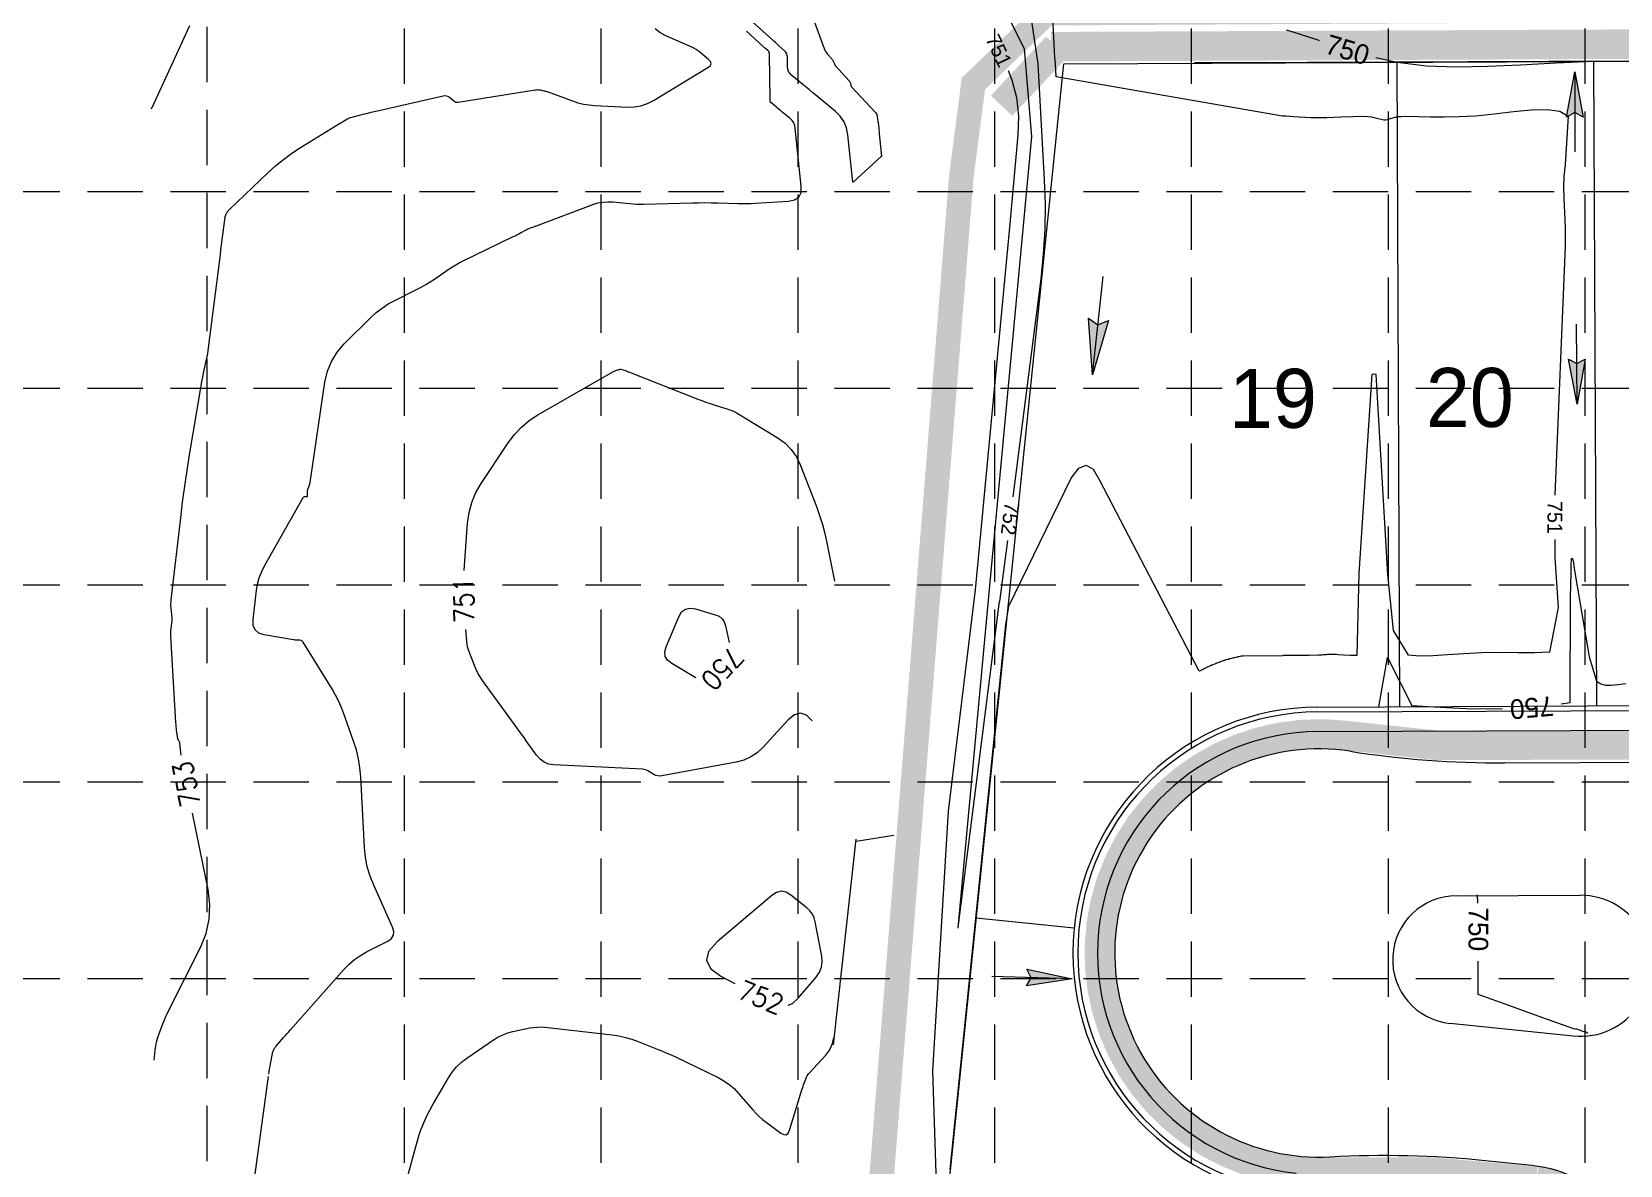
# Model space of a CAD drawing. Header units: feet. Extents: x 46644 to 49208, y 46045 to 47649.
# Drawn here: x 47130.1 to 47453, y 47088.9 to 47319.3 of the extents above; entities that cross this region are included whole.
import ezdxf
from ezdxf.enums import TextEntityAlignment as Align

# ---------------------------------------------------------------- set-up
doc = ezdxf.new("R2010")
doc.units = ezdxf.units.FT
doc.header["$MEASUREMENT"] = 0
doc.linetypes.add('DGN Style 3', pattern=[33.544038, 23.960027, -9.584011])
doc.linetypes.add('HIDDEN', pattern=[0.375, 0.25, -0.125])
for name, color, linetype, lineweight in [('06213 - LEVE 12', 1, 'Continuous', 0), ('EC', 35, 'Continuous', 0), ('LEVE 12', 1, 'Continuous', 0), ('Level 11', 1, 'Continuous', 0), ('Level 13', 1, 'Continuous', 0), ('Level 15', 1, 'Continuous', 0), ('Level 17', 1, 'Continuous', 0), ('Level 4', 1, 'Continuous', 0), ('Level 45', 1, 'Continuous', 0), ('Level 52', 1, 'Continuous', 0), ('LIMITS OF DISTURBANCE', 1, 'HIDDEN', 0), ('PC', 35, 'Continuous', 0)]:
    doc.layers.add(name, color=color, linetype=linetype, lineweight=lineweight)
for name, color, linetype in [('EROSION BLANKET', 84, 'Continuous'), ('GRID', 254, 'HIDDEN'), ('SILT FENCE', 200, 'Continuous')]:
    doc.layers.add(name, color=color, linetype=linetype)
doc.styles.add('Style-STANDARD', font='STANDARD.shx')
doc.styles.add('Style-WORKING', font='WORKING.shx')
doc.styles.add('SURVEY', font='surveyor.shx')
doc.linetypes.add('Fence', pattern='A,20,-3,[38,dgnlstyle-lstyle.shx,S=0.024,R=0,X=0,Y=0],-3', length=26)

msp = doc.modelspace()

# ---------------------------------------------------------------- hatches: boundary and pattern name
at = {"layer": 'Level 52', "linetype": 'Continuous', "lineweight": 0}
for points in [[(47445.45, 47301.99), (47443.78, 47302.91), (47442.1, 47301.98), (47443.76, 47311.18)], [(47344.89, 47261.1), (47346.81, 47259.74), (47349, 47260.65), (47345.7, 47249.59)], [(47442.52, 47252.76), (47444.2, 47251.85), (47445.87, 47252.79), (47444.27, 47243.58)], [(47332.32, 47125.36), (47333.29, 47127.01), (47332.41, 47128.71), (47341.56, 47126.79)]]:
    msp.add_hatch(color=7, dxfattribs=at).paths.add_polyline_path(points)

# ---------------------------------------------------------------- linework, layer by layer
at = {"layer": '06213 - LEVE 12', "color": 7, "linetype": 'Continuous', "lineweight": 0}
for p, q in [((47408.22, 47182.1), (47407.64, 47313.1)), ((47448.22, 47182.28), (47447.64, 47313.28)), ((47322.1, 47139.18), (47342, 47137.13))]:
    msp.add_line(p, q, dxfattribs=at)
msp.add_arc((47391.74, 47132.03), 50, 90.2544, 264.1369, dxfattribs=at)
at = {"layer": 'EC', "color": 35, "linetype": 'DGN Style 3', "lineweight": 0}
for p, q in [((47280.74, 47317.63), (47271.03, 47326.46)), ((47289.03, 47321.81), (47291.18, 47315.9)), ((47154.61, 47304.07), (47162.22, 47320.63)), ((47257.78, 47319.18), (47256.83, 47319.91)), ((47258.87, 47318.59), (47257.78, 47319.18)), ((47264.26, 47316.21), (47258.87, 47318.59)), ((47278.84, 47316.29), (47275.36, 47319.46)), ((47264.7, 47316), (47264.26, 47316.21)), ((47265.13, 47315.75), (47264.7, 47316)), ((47265.53, 47315.48), (47265.13, 47315.75)), ((47265.92, 47315.17), (47265.53, 47315.48)), ((47267.68, 47313.69), (47265.92, 47315.17)), ((47278.94, 47316.19), (47278.84, 47316.29)), ((47279.05, 47316.09), (47278.94, 47316.19)), ((47279.16, 47316), (47279.05, 47316.09)), ((47279.27, 47315.9), (47279.16, 47316)), ((47279.77, 47315.44), (47279.27, 47315.9)), ((47279.91, 47315.29), (47279.77, 47315.44)), ((47280.01, 47315.12), (47279.91, 47315.29)), ((47281.01, 47317.38), (47280.74, 47317.63)), ((47281.29, 47317.13), (47281.01, 47317.38)), ((47281.56, 47316.88), (47281.29, 47317.13)), ((47281.84, 47316.63), (47281.56, 47316.88)), ((47283.12, 47315.47), (47281.84, 47316.63)), ((47283.38, 47315.18), (47283.12, 47315.47)), ((47283.56, 47314.87), (47283.38, 47315.18)), ((47291.18, 47315.9), (47291.3, 47315.59)), ((47291.3, 47315.59), (47291.46, 47315.3)), ((47291.46, 47315.3), (47291.64, 47315.03)), ((47256.49, 47305.36), (47267.55, 47312.05)), ((47267.55, 47312.05), (47268.01, 47312.43)), ((47268.07, 47313.25), (47267.68, 47313.69)), ((47268.01, 47312.43), (47268.18, 47312.83)), ((47268.18, 47312.83), (47268.07, 47313.25)), ((47280.07, 47314.94), (47280.01, 47315.12)), ((47280.09, 47314.74), (47280.07, 47314.94)), ((47280.18, 47305.55), (47280.09, 47314.74)), ((47283.67, 47314.52), (47283.56, 47314.87)), ((47283.71, 47314.14), (47283.67, 47314.52)), ((47283.73, 47312.28), (47283.71, 47314.14)), ((47283.79, 47311.74), (47283.73, 47312.28)), ((47291.64, 47315.03), (47291.85, 47314.77)), ((47291.85, 47314.77), (47292.71, 47313.81)), ((47292.71, 47313.81), (47292.8, 47313.7)), ((47292.8, 47313.7), (47292.88, 47313.59)), ((47292.88, 47313.59), (47292.95, 47313.47)), ((47292.95, 47313.47), (47293.02, 47313.34)), ((47293.02, 47313.34), (47293.26, 47312.81)), ((47293.26, 47312.81), (47293.27, 47312.78)), ((47293.27, 47312.78), (47293.29, 47312.75)), ((47293.29, 47312.75), (47293.3, 47312.71)), ((47293.3, 47312.71), (47293.32, 47312.68)), ((47293.32, 47312.68), (47293.36, 47312.57)), ((47293.36, 47312.57), (47293.38, 47312.55)), ((47293.38, 47312.55), (47293.39, 47312.53)), ((47293.39, 47312.53), (47293.4, 47312.51)), ((47293.4, 47312.51), (47293.42, 47312.49)), ((47293.42, 47312.49), (47296.27, 47309.35)), ((47283.96, 47311.25), (47283.79, 47311.74)), ((47284.24, 47310.81), (47283.96, 47311.25)), ((47284.62, 47310.42), (47284.24, 47310.81)), ((47286.84, 47308.6), (47284.62, 47310.42)), ((47296.27, 47309.35), (47296.36, 47309.25)), ((47296.36, 47309.25), (47296.42, 47309.13)), ((47296.42, 47309.13), (47296.47, 47309.01)), ((47296.47, 47309.01), (47296.51, 47308.88)), ((47296.51, 47308.88), (47296.59, 47308.44)), ((47200.39, 47303.28), (47213.76, 47306.32)), ((47213.76, 47306.32), (47214.1, 47306.36)), ((47214.1, 47306.36), (47214.42, 47306.32)), ((47214.42, 47306.32), (47214.72, 47306.2)), ((47214.72, 47306.2), (47215, 47306.01)), ((47215, 47306.01), (47215.88, 47305.26)), ((47216.75, 47305.01), (47232.44, 47307.52)), ((47232.44, 47307.52), (47232.69, 47307.55)), ((47232.69, 47307.55), (47232.93, 47307.56)), ((47232.93, 47307.56), (47233.18, 47307.54)), ((47233.18, 47307.54), (47233.42, 47307.5)), ((47233.42, 47307.5), (47234.22, 47307.34)), ((47234.22, 47307.34), (47234.39, 47307.3)), ((47234.39, 47307.3), (47234.56, 47307.25)), ((47234.56, 47307.25), (47234.73, 47307.2)), ((47234.73, 47307.2), (47234.89, 47307.15)), ((47234.89, 47307.15), (47240.01, 47305.26)), ((47280.21, 47305.31), (47280.18, 47305.55)), ((47287.5, 47308.05), (47286.84, 47308.6)), ((47288.17, 47307.5), (47287.5, 47308.05)), ((47288.83, 47306.96), (47288.17, 47307.5)), ((47289.49, 47306.41), (47288.83, 47306.96)), ((47293.45, 47303.15), (47289.49, 47306.41)), ((47296.59, 47308.44), (47296.62, 47308.35)), ((47296.62, 47308.35), (47296.65, 47308.27)), ((47296.65, 47308.27), (47296.7, 47308.19)), ((47296.7, 47308.19), (47296.76, 47308.11)), ((47296.76, 47308.11), (47301.62, 47302.89)), ((47154.42, 47303.66), (47154.47, 47303.77)), ((47154.47, 47303.77), (47154.51, 47303.85)), ((47154.51, 47303.85), (47154.54, 47303.92)), ((47154.54, 47303.92), (47154.58, 47304)), ((47154.58, 47304), (47154.61, 47304.07)), ((47194.72, 47301.83), (47197.76, 47302.64)), ((47197.76, 47302.64), (47198.42, 47302.81)), ((47198.42, 47302.81), (47199.07, 47302.97)), ((47199.07, 47302.97), (47199.73, 47303.13)), ((47199.73, 47303.13), (47200.39, 47303.28)), ((47215.88, 47305.26), (47216.08, 47305.12)), ((47216.08, 47305.12), (47216.29, 47305.04)), ((47216.29, 47305.04), (47216.51, 47305)), ((47216.51, 47305), (47216.75, 47305.01)), ((47240.01, 47305.26), (47241.11, 47304.9)), ((47241.11, 47304.9), (47242.23, 47304.63)), ((47242.23, 47304.63), (47243.37, 47304.44)), ((47243.37, 47304.44), (47244.53, 47304.34)), ((47244.53, 47304.34), (47251.19, 47304.02)), ((47251.19, 47304.02), (47252.59, 47304.05)), ((47252.59, 47304.05), (47253.94, 47304.28)), ((47253.94, 47304.28), (47255.24, 47304.72)), ((47255.24, 47304.72), (47256.49, 47305.36)), ((47280.28, 47305.1), (47280.21, 47305.31)), ((47280.41, 47304.9), (47280.28, 47305.1)), ((47280.58, 47304.73), (47280.41, 47304.9)), ((47281.48, 47303.99), (47280.58, 47304.73)), ((47281.76, 47303.76), (47281.48, 47303.99)), ((47282.03, 47303.53), (47281.76, 47303.76)), ((47282.31, 47303.3), (47282.03, 47303.53)), ((47282.59, 47303.08), (47282.31, 47303.3)), ((47284.24, 47301.72), (47282.59, 47303.08)), ((47294.46, 47302.16), (47293.45, 47303.15)), ((47301.62, 47302.89), (47301.76, 47302.71)), ((47301.76, 47302.71), (47301.87, 47302.51)), ((47301.87, 47302.51), (47301.94, 47302.3)), ((47301.94, 47302.3), (47301.98, 47302.08)), ((47184.73, 47295.77), (47192.68, 47300.65)), ((47192.68, 47300.65), (47192.88, 47300.78)), ((47192.88, 47300.78), (47193.08, 47300.9)), ((47193.08, 47300.9), (47193.28, 47301.03)), ((47193.28, 47301.03), (47193.47, 47301.15)), ((47193.47, 47301.15), (47194.12, 47301.57)), ((47194.12, 47301.57), (47194.26, 47301.65)), ((47194.26, 47301.65), (47194.41, 47301.72)), ((47194.41, 47301.72), (47194.56, 47301.78)), ((47194.56, 47301.78), (47194.72, 47301.83)), ((47284.66, 47301.3), (47284.24, 47301.72)), ((47284.98, 47300.83), (47284.66, 47301.3)), ((47285.19, 47300.3), (47284.98, 47300.83)), ((47285.31, 47299.72), (47285.19, 47300.3)), ((47286.52, 47287.93), (47285.31, 47299.72)), ((47295.22, 47301.03), (47294.46, 47302.16)), ((47295.74, 47299.77), (47295.22, 47301.03)), ((47296.01, 47298.37), (47295.74, 47299.77)), ((47301.98, 47302.08), (47302.08, 47301)), ((47302.08, 47301), (47302.08, 47301)), ((47302.08, 47301), (47302.09, 47300.99)), ((47302.09, 47300.99), (47302.09, 47300.98)), ((47302.09, 47300.98), (47302.1, 47300.97)), ((47302.1, 47300.97), (47302.12, 47300.95)), ((47302.12, 47300.95), (47302.12, 47300.95)), ((47302.12, 47300.95), (47302.12, 47300.95)), ((47302.12, 47300.95), (47302.12, 47300.94)), ((47302.12, 47300.94), (47302.12, 47300.94)), ((47302.12, 47300.94), (47302.12, 47300.94)), ((47302.12, 47300.94), (47302.12, 47300.93)), ((47302.12, 47300.93), (47302.12, 47300.93)), ((47302.12, 47300.93), (47302.13, 47300.93)), ((47302.13, 47300.93), (47302.13, 47300.93)), ((47302.13, 47300.93), (47302.16, 47300.9)), ((47302.16, 47300.9), (47302.16, 47300.89)), ((47302.16, 47300.89), (47302.16, 47300.89)), ((47302.16, 47300.89), (47302.16, 47300.89)), ((47302.16, 47300.89), (47302.16, 47300.89)), ((47302.16, 47300.89), (47302.16, 47300.88)), ((47302.16, 47300.88), (47302.16, 47300.88)), ((47302.16, 47300.88), (47302.16, 47300.88)), ((47302.16, 47300.88), (47302.16, 47300.88)), ((47302.16, 47300.88), (47302.16, 47300.88)), ((47302.16, 47300.88), (47302.28, 47299.63)), ((47302.28, 47299.63), (47302.3, 47299.36)), ((47302.3, 47299.36), (47302.33, 47299.09)), ((47302.33, 47299.09), (47302.35, 47298.83)), ((47297, 47288.76), (47296.01, 47298.37)), ((47302.35, 47298.83), (47302.38, 47298.56)), ((47302.38, 47298.56), (47302.8, 47294.01)), ((47179.67, 47292.08), (47181.29, 47293.39)), ((47181.29, 47293.39), (47182.98, 47294.62)), ((47182.98, 47294.62), (47184.73, 47295.77)), ((47302.77, 47294), (47297.05, 47288.75)), ((47302.78, 47294.02), (47302.77, 47294.02)), ((47302.77, 47294.02), (47302.77, 47294.02)), ((47302.77, 47294.02), (47302.77, 47294.02)), ((47302.77, 47294.02), (47302.77, 47294.01)), ((47302.77, 47294.01), (47302.77, 47294)), ((47302.77, 47294), (47302.77, 47294)), ((47302.77, 47294), (47302.77, 47294)), ((47302.77, 47294), (47302.77, 47294)), ((47302.77, 47294), (47302.77, 47294)), ((47302.79, 47294), (47302.78, 47294.02)), ((47302.8, 47294), (47302.79, 47294)), ((47302.8, 47294.01), (47302.8, 47294)), ((47302.8, 47294), (47302.8, 47294)), ((47302.8, 47294), (47302.8, 47294)), ((47170.26, 47283.2), (47178.11, 47290.67)), ((47178.11, 47290.67), (47179.67, 47292.08)), ((47286.02, 47285.73), (47286.47, 47286.66)), ((47286.47, 47286.66), (47286.52, 47287.93)), ((47297.01, 47288.75), (47297, 47288.76)), ((47297, 47288.76), (47297, 47288.76)), ((47297, 47288.76), (47297, 47288.76)), ((47297.03, 47288.74), (47297.01, 47288.75)), ((47297.01, 47288.75), (47297.01, 47288.75)), ((47297.04, 47288.74), (47297.03, 47288.74)), ((47297.03, 47288.74), (47297.03, 47288.74)), ((47297.05, 47288.75), (47297.04, 47288.74)), ((47297.04, 47288.74), (47297.04, 47288.74)), ((47169.92, 47282.77), (47169.99, 47282.88)), ((47169.99, 47282.88), (47170.08, 47282.99)), ((47170.08, 47282.99), (47170.17, 47283.1)), ((47170.17, 47283.1), (47170.26, 47283.2)), ((47232.68, 47279.89), (47244.18, 47284.21)), ((47244.18, 47284.21), (47245.17, 47284.52)), ((47245.17, 47284.52), (47246.16, 47284.71)), ((47246.16, 47284.71), (47247.18, 47284.78)), ((47247.18, 47284.78), (47248.21, 47284.74)), ((47248.21, 47284.74), (47251.6, 47284.4)), ((47251.6, 47284.4), (47252.32, 47284.34)), ((47252.32, 47284.34), (47253.05, 47284.31)), ((47253.05, 47284.31), (47253.78, 47284.29)), ((47253.78, 47284.29), (47254.51, 47284.3)), ((47254.51, 47284.3), (47264.4, 47284.56)), ((47264.4, 47284.56), (47265.67, 47284.58)), ((47265.67, 47284.58), (47266.94, 47284.59)), ((47266.94, 47284.59), (47268.22, 47284.58)), ((47268.22, 47284.58), (47269.49, 47284.55)), ((47269.49, 47284.55), (47273.64, 47284.43)), ((47273.64, 47284.43), (47274.53, 47284.42)), ((47274.53, 47284.42), (47275.42, 47284.42)), ((47275.42, 47284.42), (47276.31, 47284.44)), ((47276.31, 47284.44), (47277.2, 47284.49)), ((47277.2, 47284.49), (47283.93, 47284.89)), ((47283.93, 47284.89), (47285.17, 47285.14)), ((47285.17, 47285.14), (47286.02, 47285.73)), ((47168.82, 47277.01), (47169.41, 47281.66)), ((47169.41, 47281.66), (47169.42, 47281.72)), ((47169.42, 47281.72), (47169.43, 47281.77)), ((47169.43, 47281.77), (47169.44, 47281.83)), ((47169.44, 47281.83), (47169.46, 47281.88)), ((47169.46, 47281.88), (47169.52, 47282.06)), ((47169.52, 47282.06), (47169.53, 47282.1)), ((47169.53, 47282.1), (47169.55, 47282.14)), ((47169.55, 47282.14), (47169.57, 47282.18)), ((47169.57, 47282.18), (47169.59, 47282.21)), ((47169.59, 47282.21), (47169.92, 47282.77)), ((47231.5, 47279.47), (47232.14, 47279.69)), ((47232.14, 47279.69), (47232.27, 47279.74)), ((47232.27, 47279.74), (47232.41, 47279.79)), ((47232.41, 47279.79), (47232.55, 47279.84)), ((47232.55, 47279.84), (47232.68, 47279.89)), ((47168.69, 47275.99), (47168.82, 47277.01)), ((47217.69, 47272.68), (47227.99, 47277.69)), ((47227.99, 47277.69), (47228.36, 47277.87)), ((47228.36, 47277.87), (47228.72, 47278.06)), ((47228.72, 47278.06), (47229.08, 47278.24)), ((47229.08, 47278.24), (47229.44, 47278.44)), ((47229.44, 47278.44), (47230.75, 47279.14)), ((47230.75, 47279.14), (47230.93, 47279.24)), ((47230.93, 47279.24), (47231.12, 47279.32)), ((47231.12, 47279.32), (47231.31, 47279.4)), ((47231.31, 47279.4), (47231.5, 47279.47)), ((47168.3, 47272.93), (47168.43, 47273.95)), ((47168.43, 47273.95), (47168.56, 47274.97)), ((47168.56, 47274.97), (47168.69, 47275.99)), ((47166.04, 47255.09), (47168.3, 47272.93)), ((47211.96, 47269.05), (47214.98, 47271.11)), ((47214.98, 47271.11), (47215.64, 47271.54)), ((47215.64, 47271.54), (47216.31, 47271.94)), ((47216.31, 47271.94), (47216.99, 47272.32)), ((47216.99, 47272.32), (47217.69, 47272.68)), ((47203.89, 47264.7), (47208.32, 47266.91)), ((47208.32, 47266.91), (47209.26, 47267.39)), ((47209.26, 47267.39), (47210.18, 47267.91)), ((47210.18, 47267.91), (47211.08, 47268.47)), ((47211.08, 47268.47), (47211.96, 47269.05)), ((47201.32, 47263.15), (47202.57, 47263.98)), ((47202.57, 47263.98), (47203.89, 47264.7)), ((47193.61, 47255.85), (47199.03, 47261.22)), ((47199.03, 47261.22), (47200.14, 47262.23)), ((47200.14, 47262.23), (47201.32, 47263.15)), ((47165.75, 47253.29), (47165.86, 47253.89)), ((47165.86, 47253.89), (47165.96, 47254.49)), ((47165.96, 47254.49), (47166.04, 47255.09)), ((47191.01, 47252.31), (47192.15, 47254.16)), ((47192.15, 47254.16), (47193.61, 47255.85)), ((47165.04, 47249.93), (47165.63, 47252.7)), ((47165.63, 47252.7), (47165.75, 47253.29)), ((47190.19, 47250.3), (47191.01, 47252.31)), ((47248.81, 47250.44), (47249.46, 47250.63)), ((47249.46, 47250.63), (47249.5, 47250.64)), ((47249.5, 47250.64), (47249.54, 47250.66)), ((47249.54, 47250.66), (47249.58, 47250.67)), ((47249.58, 47250.67), (47249.62, 47250.69)), ((47249.62, 47250.69), (47249.75, 47250.74)), ((47249.75, 47250.74), (47249.78, 47250.75)), ((47249.78, 47250.75), (47249.81, 47250.76)), ((47249.81, 47250.76), (47249.84, 47250.75)), ((47249.84, 47250.75), (47249.86, 47250.75)), ((47249.86, 47250.75), (47250.8, 47250.43)), ((47164.39, 47246.52), (47164.54, 47247.37)), ((47164.54, 47247.37), (47164.7, 47248.23)), ((47164.7, 47248.23), (47164.86, 47249.08)), ((47164.86, 47249.08), (47165.04, 47249.93)), ((47186.68, 47227.68), (47189.7, 47248.12)), ((47189.7, 47248.12), (47190.19, 47250.3)), ((47232.99, 47241.44), (47248.22, 47250.19)), ((47248.22, 47250.19), (47248.36, 47250.26)), ((47248.36, 47250.26), (47248.51, 47250.33)), ((47248.51, 47250.33), (47248.66, 47250.39)), ((47248.66, 47250.39), (47248.81, 47250.44)), ((47250.8, 47250.43), (47251, 47250.36)), ((47251, 47250.36), (47251.2, 47250.28)), ((47251.2, 47250.28), (47251.39, 47250.21)), ((47251.39, 47250.21), (47251.59, 47250.13)), ((47251.59, 47250.13), (47265.48, 47244.66)), ((47162.19, 47233.32), (47164.39, 47246.52)), ((47265.48, 47244.66), (47266.31, 47244.35)), ((47266.31, 47244.35), (47267.15, 47244.04)), ((47231.23, 47240.29), (47232.99, 47241.44)), ((47267.15, 47244.04), (47267.98, 47243.76)), ((47267.98, 47243.76), (47268.83, 47243.48)), ((47268.83, 47243.48), (47271.59, 47242.62)), ((47271.59, 47242.62), (47272.18, 47242.42)), ((47272.18, 47242.42), (47272.75, 47242.18)), ((47272.75, 47242.18), (47273.3, 47241.91)), ((47273.3, 47241.91), (47273.84, 47241.6)), ((47273.84, 47241.6), (47281.64, 47236.85)), ((47228.2, 47237.46), (47229.63, 47238.97)), ((47229.63, 47238.97), (47231.23, 47240.29)), ((47221.45, 47227.5), (47226.94, 47235.78)), ((47226.94, 47235.78), (47228.2, 47237.46)), ((47281.64, 47236.85), (47283.18, 47235.73)), ((47283.18, 47235.73), (47284.49, 47234.41)), ((47161.67, 47230.13), (47162.19, 47233.32)), ((47284.49, 47234.41), (47285.56, 47232.89)), ((47285.56, 47232.89), (47286.38, 47231.16)), ((47161.2, 47226.92), (47161.67, 47230.13)), ((47286.38, 47231.16), (47289.6, 47222.78)), ((47160.77, 47223.72), (47161.2, 47226.92)), ((47185.34, 47224.71), (47185.42, 47224.77)), ((47185.42, 47224.77), (47185.52, 47224.81)), ((47185.52, 47224.81), (47185.63, 47224.83)), ((47185.63, 47224.83), (47186.01, 47224.84)), ((47186.01, 47224.84), (47186.08, 47224.86)), ((47186.08, 47224.86), (47186.13, 47224.89)), ((47186.13, 47225.83), (47186.14, 47225.97)), ((47186.13, 47225.69), (47186.13, 47225.83)), ((47186.17, 47225.01), (47186.13, 47225.69)), ((47186.13, 47224.89), (47186.16, 47224.94)), ((47186.14, 47225.97), (47186.17, 47226.11)), ((47186.16, 47224.94), (47186.17, 47225.01)), ((47186.17, 47226.11), (47186.21, 47226.25)), ((47186.21, 47226.25), (47186.5, 47227.01)), ((47186.5, 47227.01), (47186.56, 47227.18)), ((47186.56, 47227.18), (47186.61, 47227.34)), ((47186.61, 47227.34), (47186.65, 47227.51)), ((47186.65, 47227.51), (47186.68, 47227.68)), ((47219.54, 47223.65), (47220.36, 47225.62)), ((47220.36, 47225.62), (47221.45, 47227.5)), ((47160.37, 47220.5), (47160.77, 47223.72)), ((47177.37, 47210.62), (47185.27, 47224.62)), ((47185.27, 47224.62), (47185.34, 47224.71)), ((47218.7, 47219.44), (47218.99, 47221.59)), ((47218.99, 47221.59), (47219.54, 47223.65)), ((47289.6, 47222.78), (47290.25, 47220.98)), ((47158.44, 47203.85), (47160.37, 47220.5)), ((47218.03, 47209.79), (47218.7, 47219.44)), ((47290.25, 47220.98), (47290.82, 47219.15)), ((47290.82, 47219.15), (47291.32, 47217.3)), ((47291.32, 47217.3), (47291.73, 47215.42)), ((47291.73, 47215.42), (47293.28, 47207.6)), ((47176.34, 47208.28), (47176.79, 47209.47)), ((47176.79, 47209.47), (47177.37, 47210.62)), ((47175.08, 47199.76), (47175.79, 47205.78)), ((47175.79, 47205.78), (47176, 47207.05)), ((47176, 47207.05), (47176.34, 47208.28)), ((47158.39, 47203.01), (47158.41, 47203.43)), ((47158.4, 47202.58), (47158.39, 47203.01)), ((47158.43, 47202.16), (47158.4, 47202.58)), ((47158.41, 47203.43), (47158.44, 47203.85)), ((47158.62, 47200.18), (47158.43, 47202.16)), ((47262.98, 47201.96), (47263.92, 47202.17)), ((47263.92, 47202.17), (47265.05, 47202)), ((47158.42, 47197.94), (47158.6, 47199.14)), ((47158.6, 47199.14), (47158.63, 47199.4)), ((47158.64, 47199.92), (47158.62, 47200.18)), ((47158.63, 47199.4), (47158.64, 47199.66)), ((47158.64, 47199.66), (47158.64, 47199.92)), ((47175.11, 47198.6), (47175.08, 47199.76)), ((47259.07, 47194.28), (47261.63, 47200.38)), ((47261.63, 47200.38), (47262.21, 47201.36)), ((47262.21, 47201.36), (47262.98, 47201.96)), ((47265.05, 47202), (47269.03, 47200.81)), ((47269.03, 47200.81), (47269.8, 47200.48)), ((47269.8, 47200.48), (47270.41, 47200)), ((47270.41, 47200), (47270.85, 47199.36)), ((47270.85, 47199.36), (47271.13, 47198.56)), ((47158.34, 47196.83), (47158.35, 47197.2)), ((47158.36, 47196.46), (47158.34, 47196.83)), ((47158.35, 47197.2), (47158.37, 47197.57)), ((47159.4, 47178.86), (47158.36, 47196.46)), ((47158.37, 47197.57), (47158.42, 47197.94)), ((47175.49, 47197.71), (47175.11, 47198.6)), ((47176.23, 47197.08), (47175.49, 47197.71)), ((47177.34, 47196.73), (47176.23, 47197.08)), ((47183.31, 47195.69), (47177.34, 47196.73)), ((47218.52, 47195.44), (47218.35, 47197.8)), ((47271.13, 47198.56), (47271.88, 47195.18)), ((47183.46, 47195.67), (47183.31, 47195.69)), ((47183.61, 47195.65), (47183.46, 47195.67)), ((47183.76, 47195.64), (47183.61, 47195.65)), ((47183.91, 47195.63), (47183.76, 47195.64)), ((47184.62, 47195.6), (47183.91, 47195.63)), ((47184.83, 47195.57), (47184.62, 47195.6)), ((47185, 47195.5), (47184.83, 47195.57)), ((47185.16, 47195.38), (47185, 47195.5)), ((47185.28, 47195.22), (47185.16, 47195.38)), ((47191.21, 47185.6), (47185.28, 47195.22)), ((47218.58, 47194.84), (47218.52, 47195.44)), ((47218.69, 47194.25), (47218.58, 47194.84)), ((47218.85, 47193.67), (47218.69, 47194.25)), ((47219.05, 47193.1), (47218.85, 47193.67)), ((47220.07, 47190.47), (47219.05, 47193.1)), ((47258.8, 47193.25), (47259.07, 47194.28)), ((47258.89, 47192.34), (47258.8, 47193.25)), ((47220.41, 47189.68), (47220.07, 47190.47)), ((47220.8, 47188.91), (47220.41, 47189.68)), ((47259.36, 47191.55), (47258.89, 47192.34)), ((47260.2, 47190.89), (47259.36, 47191.55)), ((47264.98, 47188.07), (47260.2, 47190.89)), ((47221.23, 47188.17), (47220.8, 47188.91)), ((47221.72, 47187.46), (47221.23, 47188.17)), ((47228.8, 47177.71), (47221.72, 47187.46)), ((47265.14, 47188), (47264.98, 47188.07)), ((47191.86, 47184.46), (47191.21, 47185.6)), ((47192.46, 47183.3), (47191.86, 47184.46)), ((47192.99, 47182.11), (47192.46, 47183.3)), ((47193.46, 47180.88), (47192.99, 47182.11)), ((47195.52, 47175.11), (47193.46, 47180.88)), ((47285.13, 47180.45), (47283.86, 47179.42)), ((47286.37, 47180.76), (47285.13, 47180.45)), ((47287.58, 47180.35), (47286.37, 47180.76)), ((47288.75, 47179.21), (47287.58, 47180.35)), ((47159.43, 47178.47), (47159.4, 47178.86)), ((47159.46, 47178.09), (47159.43, 47178.47)), ((47159.5, 47177.7), (47159.46, 47178.09)), ((47159.55, 47177.32), (47159.5, 47177.7)), ((47159.8, 47175.54), (47159.55, 47177.32)), ((47229.26, 47177.08), (47228.8, 47177.71)), ((47229.71, 47176.45), (47229.26, 47177.08)), ((47230.17, 47175.82), (47229.71, 47176.45)), ((47283.86, 47179.42), (47278.72, 47173.83)), ((47159.81, 47175.47), (47159.8, 47175.54)), ((47159.83, 47175.41), (47159.81, 47175.47)), ((47159.86, 47175.35), (47159.83, 47175.41)), ((47159.9, 47175.3), (47159.86, 47175.35)), ((47160.08, 47175.05), (47159.9, 47175.3)), ((47160.14, 47174.97), (47160.08, 47175.05)), ((47160.18, 47174.89), (47160.14, 47174.97)), ((47160.2, 47174.8), (47160.18, 47174.89)), ((47160.22, 47174.7), (47160.2, 47174.8)), ((47160.45, 47172.25), (47160.22, 47174.7)), ((47196.08, 47173.33), (47195.52, 47175.11)), ((47196.51, 47171.52), (47196.08, 47173.33)), ((47230.62, 47175.18), (47230.17, 47175.82)), ((47232.72, 47172.22), (47230.62, 47175.18)), ((47278.72, 47173.83), (47277.55, 47172.75)), ((47196.81, 47169.68), (47196.51, 47171.52)), ((47233.42, 47171.41), (47232.72, 47172.22)), ((47234.24, 47170.83), (47233.42, 47171.41)), ((47235.17, 47170.45), (47234.24, 47170.83)), ((47236.23, 47170.29), (47235.17, 47170.45)), ((47254.22, 47169.37), (47236.23, 47170.29)), ((47273.31, 47170.85), (47258.18, 47168.04)), ((47274.85, 47171.26), (47273.31, 47170.85)), ((47276.27, 47171.89), (47274.85, 47171.26)), ((47277.55, 47172.75), (47276.27, 47171.89)), ((47196.98, 47167.82), (47196.81, 47169.68)), ((47197.74, 47153.5), (47196.98, 47167.82)), ((47254.52, 47169.34), (47254.22, 47169.37)), ((47254.81, 47169.27), (47254.52, 47169.34)), ((47255.09, 47169.17), (47254.81, 47169.27)), ((47255.35, 47169.04), (47255.09, 47169.17)), ((47256.58, 47168.32), (47255.35, 47169.04)), ((47256.96, 47168.13), (47256.58, 47168.32)), ((47257.35, 47168.03), (47256.96, 47168.13)), ((47257.76, 47167.99), (47257.35, 47168.03)), ((47258.18, 47168.04), (47257.76, 47167.99)), ((47165.93, 47144.94), (47162.74, 47160.47)), ((47197.93, 47151.51), (47197.74, 47153.5)), ((47198.31, 47149.57), (47197.93, 47151.51)), ((47198.87, 47147.67), (47198.31, 47149.57)), ((47199.6, 47145.82), (47198.87, 47147.67)), ((47166.3, 47141.89), (47165.93, 47144.94)), ((47203.46, 47137.27), (47199.6, 47145.82)), ((47281.49, 47144.35), (47280.52, 47143.73)), ((47282.46, 47144.57), (47281.49, 47144.35)), ((47283.44, 47144.38), (47282.46, 47144.57)), ((47284.43, 47143.79), (47283.44, 47144.38)), ((47166.17, 47138.91), (47166.3, 47141.89)), ((47280.52, 47143.73), (47269.42, 47134.3)), ((47287.66, 47141.19), (47284.43, 47143.79)), ((47288.29, 47140.59), (47287.66, 47141.19)), ((47165.53, 47136), (47166.17, 47138.91)), ((47288.78, 47139.92), (47288.29, 47140.59)), ((47289.15, 47139.16), (47288.78, 47139.92)), ((47289.38, 47138.33), (47289.15, 47139.16)), ((47290.68, 47131.38), (47289.38, 47138.33)), ((47164.37, 47133.15), (47165.53, 47136)), ((47198.17, 47132.26), (47202.47, 47134.45)), ((47202.47, 47134.45), (47203.22, 47134.98)), ((47203.22, 47134.98), (47203.64, 47135.62)), ((47203.72, 47136.39), (47203.46, 47137.27)), ((47203.64, 47135.62), (47203.72, 47136.39)), ((47157.79, 47120.02), (47164.37, 47133.15)), ((47195.71, 47130.71), (47196.9, 47131.54)), ((47196.9, 47131.54), (47198.17, 47132.26)), ((47267.68, 47132.35), (47267.23, 47130.54)), ((47269.42, 47134.3), (47267.68, 47132.35)), ((47290.78, 47130.22), (47290.68, 47131.38)), ((47182.63, 47116.34), (47193.58, 47128.71)), ((47193.58, 47128.71), (47194.6, 47129.77)), ((47194.6, 47129.77), (47195.71, 47130.71)), ((47267.23, 47130.54), (47268.06, 47128.87)), ((47268.06, 47128.87), (47270.17, 47127.34)), ((47289.56, 47127.14), (47290.22, 47128.1)), ((47290.22, 47128.1), (47290.63, 47129.13)), ((47290.63, 47129.13), (47290.78, 47130.22)), ((47270.17, 47127.34), (47273, 47125.84)), ((47285.89, 47122.83), (47289.56, 47127.14)), ((47283.87, 47121.43), (47284.72, 47121.78)), ((47284.72, 47121.78), (47285.89, 47122.83)), ((47156.88, 47117.93), (47157.09, 47118.47)), ((47157.09, 47118.47), (47157.31, 47118.99)), ((47157.31, 47118.99), (47157.54, 47119.51)), ((47157.54, 47119.51), (47157.79, 47120.02)), ((47155.69, 47114.67), (47155.95, 47115.44)), ((47155.95, 47115.44), (47156.88, 47117.93)), ((47181.28, 47114.82), (47181.62, 47115.2)), ((47181.62, 47115.2), (47181.96, 47115.58)), ((47181.96, 47115.58), (47182.29, 47115.96)), ((47182.29, 47115.96), (47182.63, 47116.34)), ((47224.87, 47114.94), (47225.83, 47115.41)), ((47225.83, 47115.41), (47226.84, 47115.78)), ((47226.84, 47115.78), (47227.88, 47116.05)), ((47227.88, 47116.05), (47231.37, 47116.79)), ((47231.37, 47116.79), (47232.12, 47116.91)), ((47232.12, 47116.91), (47232.88, 47116.98)), ((47232.88, 47116.98), (47233.63, 47116.99)), ((47233.63, 47116.99), (47234.39, 47116.93)), ((47234.39, 47116.93), (47248.11, 47115.36)), ((47248.11, 47115.36), (47249.45, 47115.16)), ((47249.45, 47115.16), (47250.77, 47114.87)), ((47154.99, 47110.25), (47155.21, 47112.3)), ((47155.21, 47112.3), (47155.32, 47113.1)), ((47155.32, 47113.1), (47155.48, 47113.89)), ((47155.48, 47113.89), (47155.69, 47114.67)), ((47179.03, 47111.6), (47179.06, 47111.75)), ((47179.06, 47111.75), (47179.11, 47111.9)), ((47179.11, 47111.9), (47179.16, 47112.05)), ((47179.16, 47112.05), (47179.23, 47112.2)), ((47179.23, 47112.2), (47179.47, 47112.66)), ((47179.47, 47112.66), (47179.52, 47112.76)), ((47179.52, 47112.76), (47179.58, 47112.85)), ((47179.58, 47112.85), (47179.64, 47112.95)), ((47179.64, 47112.95), (47179.71, 47113.03)), ((47179.71, 47113.03), (47181.28, 47114.82)), ((47218.56, 47110.67), (47223.94, 47114.37)), ((47223.94, 47114.37), (47224.87, 47114.94)), ((47250.77, 47114.87), (47252.06, 47114.5)), ((47252.06, 47114.5), (47253.34, 47114.05)), ((47253.34, 47114.05), (47257.46, 47112.42)), ((47257.46, 47112.42), (47258.34, 47112.06)), ((47258.34, 47112.06), (47259.22, 47111.69)), ((47291.5, 47111.26), (47292.14, 47112.06)), ((47292.14, 47112.06), (47292.63, 47112.93)), ((47292.63, 47112.93), (47292.97, 47113.87)), ((47292.97, 47113.87), (47293.17, 47114.87)), ((47178.44, 47108.44), (47178.53, 47108.97)), ((47178.53, 47108.97), (47178.63, 47109.49)), ((47178.63, 47109.49), (47179.03, 47111.6)), ((47215.58, 47107.81), (47216.46, 47108.86)), ((47216.46, 47108.86), (47217.45, 47109.82)), ((47217.45, 47109.82), (47218.56, 47110.67)), ((47259.22, 47111.69), (47260.08, 47111.3)), ((47260.08, 47111.3), (47260.94, 47110.89)), ((47260.94, 47110.89), (47269.62, 47106.69)), ((47288.17, 47107.67), (47291.5, 47111.26)), ((47174.99, 47083.15), (47178.29, 47107.4)), ((47178.29, 47107.4), (47178.36, 47107.92)), ((47178.36, 47107.92), (47178.44, 47108.44)), ((47211.51, 47100.97), (47214.82, 47106.64)), ((47214.82, 47106.64), (47215.58, 47107.81)), ((47269.62, 47106.69), (47270.79, 47106.05)), ((47270.79, 47106.05), (47271.87, 47105.31)), ((47271.87, 47105.31), (47272.87, 47104.45)), ((47287.01, 47105.26), (47287.15, 47105.62)), ((47287.15, 47105.62), (47287.61, 47106.78)), ((47287.61, 47106.78), (47287.72, 47107.03)), ((47287.72, 47107.03), (47287.85, 47107.25)), ((47287.85, 47107.25), (47288, 47107.47)), ((47288, 47107.47), (47288.17, 47107.67)), ((47272.87, 47104.45), (47273.79, 47103.49)), ((47273.79, 47103.49), (47276.66, 47100.16)), ((47284.14, 47095.99), (47286.64, 47104.18)), ((47286.64, 47104.18), (47286.75, 47104.54)), ((47286.75, 47104.54), (47286.88, 47104.9)), ((47286.88, 47104.9), (47287.01, 47105.26)), ((47209.72, 47097.39), (47210.55, 47099.21)), ((47210.55, 47099.21), (47211.51, 47100.97)), ((47276.66, 47100.16), (47277.29, 47099.47)), ((47277.29, 47099.47), (47277.95, 47098.81)), ((47209.01, 47095.53), (47209.72, 47097.39)), ((47277.95, 47098.81), (47278.66, 47098.2)), ((47278.66, 47098.2), (47279.4, 47097.62)), ((47279.4, 47097.62), (47282.39, 47095.42)), ((47283.85, 47095.39), (47284.14, 47095.99)), ((47205.52, 47083), (47208.42, 47093.62)), ((47208.42, 47093.62), (47209.01, 47095.53)), ((47282.39, 47095.42), (47282.98, 47095.1)), ((47282.98, 47095.1), (47283.47, 47095.09)), ((47283.47, 47095.09), (47283.85, 47095.39))]:
    msp.add_line(p, q, dxfattribs=at)
at = {"layer": 'EROSION BLANKET', "linetype": 'Continuous', "lineweight": 0, "const_width": 6}
msp.add_lwpolyline([(47742.7, 46585.8), (47725.33, 46705.2, 0.408164), (47700.71, 46724.86), (47502.5, 46695.54, 0.402813), (47484.65, 46670.83), (47488.4, 46646.66), (47493.01, 46627.5, -1.233437), (47407.69, 46625.89), (47411.44, 46644.21), (47454.33, 47061.01, 0.408453), (47435.94, 47085.61), (47414.55, 47087.51), (47389.67, 47087.46, -1.038547), (47397.06, 47176.26), (47415.84, 47174.24), (47888.65, 47175.75)], format="xyb", dxfattribs=at)
at = {"layer": 'GRID', "color": 252, "linetype": 'HIDDEN', "lineweight": 0, "ltscale": 45}
for p, q in [((47165.67, 47607.23), (47165.67, 46206.68)), ((47205.8, 47606.85), (47205.8, 46206.68)), ((47245.8, 47606.85), (47245.8, 46206.68)), ((47285.8, 47606.85), (47285.8, 46206.68)), ((47325.8, 47606.85), (47325.8, 46206.68)), ((47365.8, 47606.85), (47365.8, 46206.68)), ((47405.8, 47606.85), (47405.8, 46206.68)), ((47445.8, 47606.85), (47445.8, 46206.68)), ((46685.8, 47286.85), (49165.8, 47286.85)), ((46685.8, 47246.85), (49165.8, 47246.85)), ((46685.8, 47206.85), (49165.8, 47206.85)), ((46685.8, 47166.85), (49165.8, 47166.85)), ((46685.8, 47126.85), (49165.8, 47126.85))]:
    msp.add_line(p, q, dxfattribs=at)
at = {"layer": 'LEVE 12', "color": 7, "linetype": 'Continuous', "lineweight": 0}
msp.add_line((47391.52, 47182.03), (47885.12, 47184.22), dxfattribs=at)
at = {"layer": 'Level 13', "color": 7, "linetype": 'Continuous', "lineweight": 0}
for p, q in [((47429.51, 47170.69), (47887.17, 47172.73)), ((47419.68, 47143.65), (47444.84, 47143.76)), ((47418.41, 47117.73), (47443.44, 47115.16)), ((47425.55, 47089.85), (47435.06, 47088.88))]:
    msp.add_line(p, q, dxfattribs=at)
for centre, radius, start, end in [((47391.74, 47132.03), 41.5, 81.2139, 273.1774), ((47428.63, 47370.69), 200, 261.2139, 270.2544), ((47419.74, 47130.65), 13, 90.2544, 264.1369), ((47444.91, 47129.42), 14.34, 264.1369, 90.2544)]:
    msp.add_arc(centre, radius, start, end, dxfattribs=at)
at = {"layer": 'Level 13', "color": 7, "linetype": 'Continuous', "lineweight": 0, "extrusion": (0, 0, -1)}
for centre, radius, start, end in [((-47405.12, 46890.9), 200, 86.8226, 95.8631), ((-47432.5, 47064.01), 25, 95.8631, 185.8631)]:
    msp.add_arc(centre, radius, start, end, dxfattribs=at)
at = {"layer": 'Level 15', "color": 7, "linetype": 'Continuous', "lineweight": 0}
for p, q in [((47391.52, 47181.03), (47901.62, 47183.29)), ((47391.54, 47177.03), (47903.96, 47179.3))]:
    msp.add_line(p, q, dxfattribs=at)
for radius in [49, 45]:
    msp.add_arc((47391.74, 47132.03), radius, 90.2544, 264.1369, dxfattribs=at)
at = {"layer": 'Level 17', "color": 7, "linetype": 'Fence', "lineweight": 0, "flags": 128}
msp.add_lwpolyline([(47366.43, 47313.06), (47389.44, 47313.13), (47454.72, 47313.45), (47531.55, 47313.72), (47598.01, 47314.35), (47699.65, 47314.86), (47764.42, 47313.98), (47820.79, 47314.92), (47869.98, 47314.6)], dxfattribs=at)
at = {"layer": 'Level 4', "color": 7, "linetype": 'Continuous', "lineweight": 0}
for p, q in [((47339.93, 47312.8), (48057.75, 47315.99)), ((47258.36, 46518.43), (47339.93, 47312.8))]:
    msp.add_line(p, q, dxfattribs=at)
at = {"layer": 'Level 45', "color": 7, "linetype": 'Continuous', "lineweight": 0}
for p, q in [((47443.76, 47311.18), (47443.79, 47294.9)), ((47345.7, 47249.59), (47347.9, 47269.56)), ((47444.27, 47243.58), (47444.13, 47259.85)), ((47341.56, 47126.79), (47325.29, 47127.22))]:
    msp.add_line(p, q, dxfattribs=at)
at = {"layer": 'Level 52', "color": 7, "linetype": 'Continuous', "lineweight": 0, "flags": 128}
for points in [[(47445.45, 47301.99), (47443.78, 47302.91), (47442.1, 47301.98), (47443.76, 47311.18)], [(47344.89, 47261.1), (47346.81, 47259.74), (47349, 47260.65), (47345.7, 47249.59)], [(47442.52, 47252.76), (47444.2, 47251.85), (47445.87, 47252.79), (47444.27, 47243.58)], [(47332.32, 47125.36), (47333.29, 47127.01), (47332.41, 47128.71), (47341.56, 47126.79)]]:
    msp.add_lwpolyline(points, close=True, dxfattribs=at)
at = {"layer": 'LIMITS OF DISTURBANCE', "color": 1, "linetype": 'HIDDEN', "lineweight": 0, "ltscale": 100, "const_width": 5}
msp.add_lwpolyline([(47882.94, 47325.91), (47684.6, 47325.11), (47336.43, 47323.11), (47321.52, 47308.78), (47319.07, 47290.01), (47302.26, 47079.06), (47251.96, 46554.52)], dxfattribs=at)
at = {"layer": 'PC', "color": 35, "linetype": 'Continuous', "lineweight": 0}
msp.add_line((47318.41, 47137.17), (47324.68, 47204.53), dxfattribs=at)
at = {"layer": 'PC', "color": 35, "linetype": 'Continuous', "lineweight": 0, "flags": 128}
for points in [[(47324.68, 47204.53), (47333.38, 47298.06), (47331.87, 47315.86), (47325.86, 47327.9), (47332.88, 47324.64), (47334.64, 47312.8)], [(47385.07, 47302.15), (47384.37, 47302.19), (47338.31, 47310.17), (47338.24, 47311.48), (47338.17, 47312.8), (47338.1, 47314.12), (47338.03, 47315.43), (47337.44, 47326.41)], [(47391.86, 47317.5), (47391.6, 47317.59), (47386.34, 47319.3), (47385.17, 47319.64)], [(47334.64, 47312.8), (47335.92, 47289.22), (47336.08, 47284.18), (47336.01, 47279.14), (47335.72, 47274.11), (47335.19, 47269.08), (47329.56, 47224.8)], [(47455.77, 47313.36), (47447.64, 47313.28), (47439.91, 47312.97), (47432.75, 47312.57), (47426.05, 47312.24), (47419.71, 47312.11), (47413.61, 47312.35), (47407.64, 47313.1), (47403.35, 47314.06)], [(47328.55, 47311.42), (47329.31, 47309.58), (47330.26, 47305.94), (47330.68, 47302.2), (47330.58, 47298.37), (47328.9, 47280.25)], [(47385.07, 47302.26), (47386.61, 47302.09), (47390.14, 47301.92), (47393.35, 47301.92), (47396.23, 47302.01), (47398.72, 47302.11), (47400.8, 47302.14), (47402.43, 47302.02), (47403.26, 47301.82), (47404.92, 47301.42), (47405.3, 47301.44), (47405.69, 47301.51), (47406.1, 47301.62), (47406.52, 47301.74), (47406.95, 47301.87), (47407.4, 47301.99), (47407.45, 47302), (47407.49, 47302.01), (47407.54, 47302.02), (47407.59, 47302.03), (47407.64, 47302.04), (47407.69, 47302.04), (47407.8, 47302.06), (47407.92, 47302.08), (47408.04, 47302.09), (47408.16, 47302.1), (47408.29, 47302.12), (47408.42, 47302.13), (47409.97, 47302.16), (47411.99, 47302.11), (47414.41, 47302.05), (47417.18, 47302.02), (47420.26, 47302.08), (47423.58, 47302.27), (47427.42, 47302.66), (47431.28, 47303.12), (47434.93, 47303.46), (47438.15, 47303.54), (47440.72, 47303.17), (47442.43, 47302.2), (47442.23, 47298.88), (47441.82, 47292.25), (47441.54, 47289.99), (47441.47, 47287.75), (47441.53, 47285.37), (47441.66, 47282.67), (47441.78, 47279.48), (47441.83, 47275.7), (47439.73, 47225.09)], [(47328.9, 47280.25), (47321.86, 47205.88)], [(47439.71, 47216.09), (47439.71, 47212.4), (47440.38, 47202.24), (47438.62, 47193.18), (47435.67, 47193.07), (47432.24, 47193.07), (47428.53, 47193.09), (47424.77, 47193.03), (47421.24, 47192.85), (47417.92, 47192.62), (47414.89, 47192.44), (47412.2, 47192.39), (47409.94, 47192.58), (47406.9, 47197.59), (47405.78, 47208.95), (47403.37, 47249.66), (47402.92, 47249.72), (47402.48, 47249.66), (47399.87, 47209.18), (47399.45, 47192.48), (47398.08, 47192.52), (47396.77, 47192.6), (47395.66, 47192.68), (47395.34, 47192.7), (47395.06, 47192.72), (47394.81, 47192.73), (47394.58, 47192.74), (47394.38, 47192.74), (47394.2, 47192.74), (47394.03, 47192.73), (47393.88, 47192.73), (47393.72, 47192.71), (47393.57, 47192.7), (47393.41, 47192.69), (47393.24, 47192.67), (47393.06, 47192.65), (47392.85, 47192.64), (47392.61, 47192.62), (47392.34, 47192.61), (47392.02, 47192.59), (47391.66, 47192.58), (47389.7, 47192.54), (47387.13, 47192.53), (47384.39, 47192.53)], [(47328.75, 47202.57), (47341.4, 47228.55), (47342.98, 47230.59), (47344.46, 47231.21), (47345.84, 47230.4), (47347.14, 47228.17), (47367.26, 47189.53), (47367.35, 47189.44), (47367.45, 47189.39), (47367.56, 47189.39), (47367.68, 47189.44), (47368.08, 47189.66), (47368.17, 47189.71), (47368.26, 47189.75), (47368.35, 47189.8), (47368.44, 47189.85), (47368.9, 47190.08), (47369, 47190.13), (47369.1, 47190.18), (47369.2, 47190.23), (47369.3, 47190.27), (47369.77, 47190.49), (47369.87, 47190.53), (47369.97, 47190.57), (47370.07, 47190.62), (47370.17, 47190.66), (47370.64, 47190.85), (47370.74, 47190.89), (47370.84, 47190.93), (47370.95, 47190.97), (47371.05, 47191), (47371.73, 47191.25), (47371.73, 47191.25), (47371.73, 47191.25), (47371.74, 47191.25), (47371.74, 47191.26), (47371.76, 47191.26), (47371.76, 47191.26), (47371.76, 47191.26), (47371.77, 47191.26), (47371.77, 47191.26), (47372.38, 47191.5), (47372.51, 47191.55), (47372.65, 47191.59), (47372.78, 47191.64), (47372.92, 47191.67), (47373.36, 47191.79), (47373.46, 47191.82), (47373.55, 47191.85), (47373.65, 47191.87), (47373.74, 47191.9), (47374.23, 47192.04), (47374.34, 47192.07), (47374.44, 47192.1), (47374.55, 47192.12), (47374.65, 47192.14), (47375.15, 47192.24), (47375.25, 47192.26), (47375.36, 47192.28), (47375.46, 47192.3), (47375.57, 47192.32), (47376.04, 47192.42), (47376.14, 47192.44), (47376.25, 47192.45), (47376.35, 47192.46), (47376.45, 47192.46), (47384.39, 47192.5)], [(47328.42, 47215.87), (47326.85, 47203.48)], [(47440.97, 47182.68), (47442.82, 47182.99), (47442.92, 47203.92), (47442.99, 47207.25), (47443.02, 47208.92), (47443.06, 47210.59), (47443.09, 47212.25), (47443.18, 47212.29), (47443.26, 47212.25), (47443.33, 47212.15), (47443.39, 47211.98), (47443.45, 47211.77), (47443.49, 47211.51), (47443.54, 47210.58), (47446.68, 47192.27), (47447.44, 47189.77), (47448.2, 47187.28), (47449.07, 47186.72), (47450.04, 47186.48), (47451.18, 47186.47), (47452.52, 47186.61), (47454.12, 47186.82)], [(47321.86, 47205.88), (47316.37, 47160.89)], [(47316.82, 47088), (47328.08, 47198.77), (47328.75, 47202.57)], [(47318.4, 47137.08), (47318.41, 47137.14), (47318.41, 47137.16), (47318.41, 47137.17), (47318.41, 47137.18), (47318.41, 47137.2), (47326.85, 47203.48)], [(47403.95, 47182.08), (47405.68, 47192.09), (47410.61, 47182.33), (47415.14, 47182.08), (47421.69, 47181.77), (47429.04, 47181.64)], [(47316.37, 47160.89), (47313.22, 47108.07), (47313.22, 47108.07), (47313.22, 47108.07), (47313.22, 47108.07), (47313.22, 47108.07), (47313.23, 47108.1), (47313.23, 47108.1), (47313.23, 47108.1), (47313.23, 47108.1), (47313.23, 47108.1), (47313.97, 47085.11)], [(47293.05, 47113.34), (47297.7, 47155.14)], [(47297.67, 47154.77), (47305.35, 47155.97)], [(47424.04, 47142.17), (47424.02, 47143.86)], [(47446.37, 47115.69), (47446.38, 47115.7), (47446.38, 47115.7), (47446.38, 47115.71), (47446.38, 47115.72), (47446.37, 47115.73), (47446.37, 47115.74), (47446.36, 47115.75), (47446.35, 47115.75), (47446.33, 47115.77), (47446.31, 47115.78), (47446.29, 47115.8), (47446.26, 47115.81), (47446.23, 47115.83), (47446.2, 47115.84), (47446.06, 47115.9), (47445.89, 47115.96), (47445.7, 47116.02), (47445.49, 47116.08), (47445.29, 47116.15), (47445.08, 47116.21), (47445.05, 47116.23), (47445.02, 47116.24), (47444.99, 47116.25), (47444.96, 47116.26), (47444.93, 47116.27), (47444.9, 47116.28), (47444.75, 47116.34), (47444.58, 47116.39), (47444.4, 47116.45), (47444.17, 47116.51), (47443.89, 47116.56), (47443.54, 47116.62), (47437.07, 47118.94), (47430.59, 47121.27), (47424.12, 47123.59), (47424.14, 47130.12), (47424.14, 47130.4)]]:
    msp.add_lwpolyline(points, dxfattribs=at)
at = {"layer": 'SILT FENCE', "linetype": 'Continuous', "lineweight": 0, "const_width": 6}
for points in [[(47891.51, 47318.75), (47337.3, 47316.29)], [(47338.49, 47316.29), (47327.24, 47304.29)]]:
    msp.add_lwpolyline(points, dxfattribs=at)

# ---------------------------------------------------------------- texts
at = {"layer": 'EC', "color": 35, "linetype": 'DGN Style 3', "lineweight": 0, "style": 'Style-STANDARD'}
for s, rotation, p in [('751', 91.5481, (47217.94, 47203.79)), ('750', 226.7932, (47270.48, 47189.83)), ('753', 100.981, (47161.53, 47166.35)), ('752', 337.9146, (47278.3, 47123.03))]:
    msp.add_text(s, height=4, rotation=rotation, dxfattribs=at).set_placement(p, align=Align.MIDDLE_CENTER)
at = {"layer": 'Level 11', "color": 7, "linetype": 'Continuous', "lineweight": 0, "char_height": 12, "attachment_point": 5, "line_spacing_factor": 0.722892, "style": 'SURVEY'}
for s, insert in [('\\FENGINEERING.shx;19', (47382.42, 47244.71)), ('\\FENGINEERING.shx;19', (47382.42, 47244.71)), ('\\FENGINEERING.shx;20', (47422.42, 47244.89)), ('\\FENGINEERING.shx;20', (47422.42, 47244.89))]:
    msp.add_mtext(s, dxfattribs=dict(at, insert=insert))
at = {"layer": 'PC', "color": 35, "linetype": 'Continuous', "lineweight": 0, "style": 'Style-WORKING'}
for s, height, rotation, p in [('751', 3, 295.5027, (47326.67, 47315.5)), ('750', 4, 343.3055, (47397.57, 47315.67)), ('752', 3, 262.7499, (47328.99, 47220.34)), ('751', 3, 269.8465, (47439.72, 47220.59)), ('750', 4, 185.0051, (47435.03, 47181.89)), ('750', 4, 269.7832, (47424.17, 47136.85))]:
    msp.add_text(s, height=height, rotation=rotation, dxfattribs=at).set_placement(p, align=Align.MIDDLE_CENTER)

doc.saveas('drawing.dxf')
